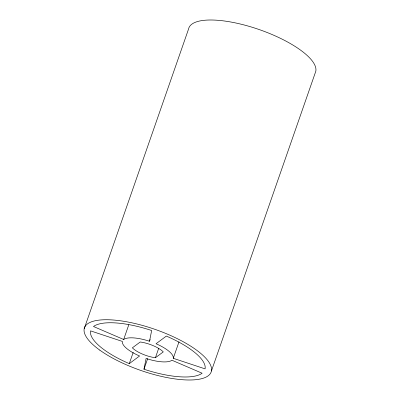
<?xml version="1.0" encoding="UTF-8"?>
<svg xmlns="http://www.w3.org/2000/svg" width="400" height="400" viewBox="0 0 400 400"><rect width="100%" height="100%" fill="white"/><g stroke="black" fill="none" stroke-linecap="round" stroke-linejoin="round"><path stroke-width="0.6" d="M143.97 369.22L146.105 358.47A26.84 8.695 19.2 0 0 171.95 360.25L202.125 373.23A60.385 19.56 19.2 0 1 143.97 369.22L147.67 358.6M149.515 341.265L151.65 330.515A60.385 19.56 19.2 0 0 93.495 326.505L123.67 339.485A26.84 8.695 19.2 0 1 149.515 341.265L150.135 339.495M84.19 328.755L188.565 29.02A67.095 21.735 19.2 0 1 256.455 28.63A67.095 21.735 19.2 0 1 315.81 71.245L211.435 370.98M123.67 339.485L128.81 324.735M129.285 363.645L139.575 355.99A26.84 8.695 19.2 0 1 122.36 341.42L90.55 330.865A60.385 19.56 19.2 0 0 129.285 363.645L133.185 352.43M155.405 357.745L163.265 351.9A18.115 5.87 19.2 0 0 140.22 341.99L132.36 347.835A18.115 5.87 19.2 0 0 155.405 357.745L158.675 348.34M173.26 358.31A26.84 8.695 19.2 0 0 156.045 343.745L166.34 336.09A60.385 19.56 19.2 0 1 205.07 368.865L173.26 358.31L179.015 341.79M99.805 350.145A67.095 21.735 19.2 0 0 208.16 375.825A67.095 21.735 19.2 0 0 135.465 323.63A67.095 21.735 19.2 0 0 99.805 350.145"/></g></svg>
